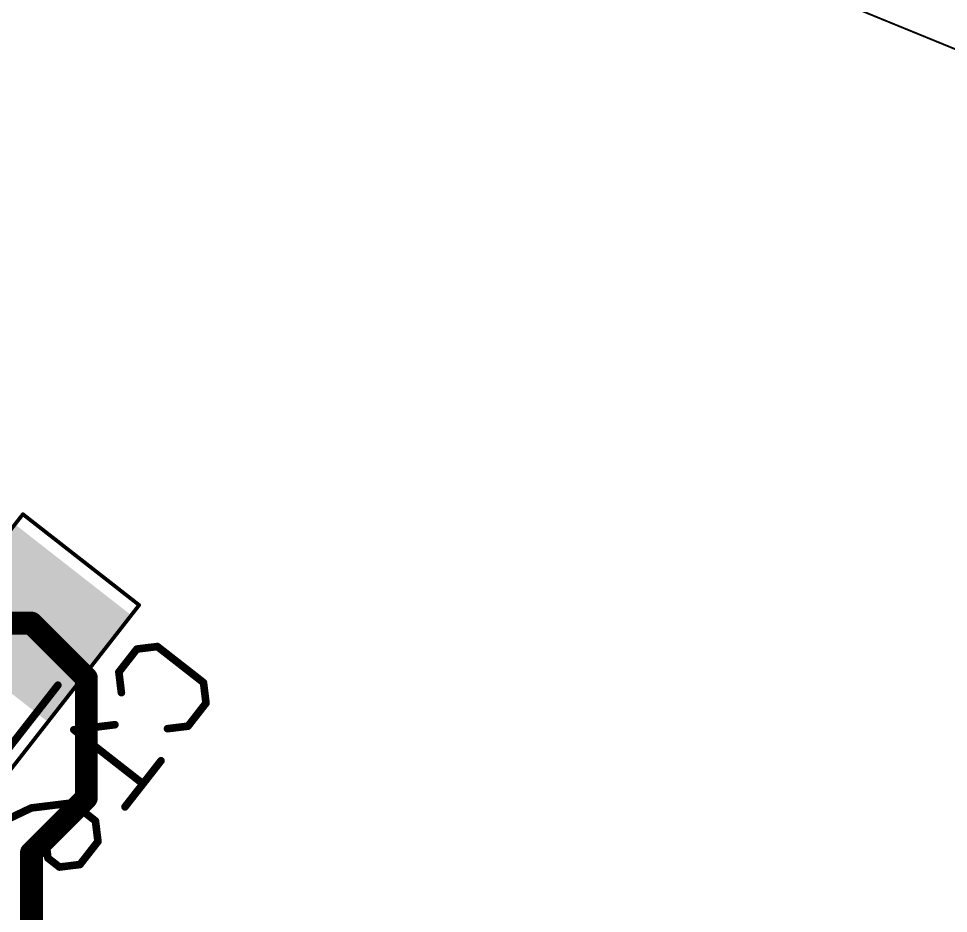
# Model space of a CAD drawing. Extents: x 4 to 288, y -28 to 191.
# Drawn here: x 70.85 to 83.24, y 154.67 to 166.59 of the extents above; entities that cross this region are included whole.
import ezdxf

# ---------------------------------------------------------------- set-up
doc = ezdxf.new("R2010")
doc.units = 0
doc.header["$MEASUREMENT"] = 0
doc.layers.get('0').update_dxf_attribs({"linetype": 'CONTINUOUS'})
for name, color, linetype in [('16', 175, 'CONTINUOUS'), ('20', 7, 'CONTINUOUS'), ('26', 3, 'CONTINUOUS'), ('30', 253, 'CONTINUOUS'), ('32', 253, 'CONTINUOUS'), ('40', 175, 'CONTINUOUS'), ('52', 253, 'CONTINUOUS')]:
    doc.layers.add(name, color=color, linetype=linetype)

# ---------------------------------------------------------------- blocks, each defined once
blk = doc.blocks.new('RECT')
blk.add_solid([(-0.5, -0.5), (0.5, -0.5), (-0.5, 0.5), (0.5, 0.5)])

msp = doc.modelspace()

# ---------------------------------------------------------------- linework, layer by layer
at = {"layer": '16', "const_width": 0.3048}
for points in [[(67.2545, 158.5053), (71.0231, 158.5375)], [(71.755, 157.8056), (71.0231, 158.5375)], [(71.755, 156.21), (71.755, 157.8056)], [(71.0231, 155.4781), (71.755, 156.21)], [(71.0231, 142.7781), (71.0231, 155.4781)]]:
    msp.add_lwpolyline(points, dxfattribs=at)
at = {"layer": '16', "const_width": 0.1524}
for points in [[(71.077, 158.5914, 1), (70.9692, 158.4836)], [(71.0237, 158.4613, 1), (71.0224, 158.6137)], [(71.8312, 157.8056, 1), (71.6788, 157.8056)], [(71.7011, 157.7517, 1), (71.8089, 157.8595)], [(71.6788, 156.21, 1), (71.8312, 156.21)], [(71.8089, 156.1561, 1), (71.7011, 156.2639)], [(71.0993, 155.4781, 1), (70.9469, 155.4781)], [(70.9692, 155.532, 1), (71.077, 155.4242)]]:
    msp.add_lwpolyline(points, format="xyb", dxfattribs=at)
at = {"layer": '20', "const_width": 0.0254}
for points in [[(71.1264, 186.0347, 2.9429), (202.1142, 186.0347)], [(77.0192, 168.7627, 0.2217), (196.2214, 168.7627)]]:
    msp.add_lwpolyline(points, format="xyb", dxfattribs=at)
at = {"layer": '26', "const_width": 0.1016}
for points in [[(72.1879, 157.8847), (72.4279, 158.1918)], [(72.4279, 158.1918), (72.7015, 158.2254)], [(72.7015, 158.2254), (73.3158, 157.7455)], [(72.2215, 157.6111), (72.1879, 157.8847)], [(73.3158, 157.7455), (73.3494, 157.4719)], [(73.3494, 157.4719), (73.1094, 157.1647)], [(72.1351, 157.1839), (71.5879, 157.1167)], [(71.5879, 157.1167), (72.5094, 156.3968)], [(73.1094, 157.1647), (72.8358, 157.1311)], [(72.7494, 156.704), (72.2695, 156.0896)], [(70.628, 155.8881), (71.0216, 156.0753)], [(71.0216, 156.0753), (71.5687, 156.1424)], [(71.2087, 155.6817), (71.5687, 156.1424)], [(71.5687, 156.1424), (71.8759, 155.9025)], [(71.8759, 155.9025), (71.9095, 155.6289)], [(71.2423, 155.4081), (71.2087, 155.6817)], [(71.9095, 155.6289), (71.6695, 155.3217)], [(71.3959, 155.2881), (71.2423, 155.4081)], [(71.6695, 155.3217), (71.3959, 155.2881)]]:
    msp.add_lwpolyline(points, dxfattribs=at)
at = {"layer": '26', "const_width": 0.0508}
for points in [[(72.4248, 158.217, 1), (72.431, 158.1666)], [(72.4479, 158.1762, 1), (72.4079, 158.2075)], [(72.7171, 158.2454, 1), (72.6858, 158.2054)], [(72.7045, 158.2002, 1), (72.6984, 158.2506)], [(72.2131, 157.8878, 1), (72.1627, 157.8816)], [(72.1679, 157.9003, 1), (72.2079, 157.869)], [(73.341, 157.7485, 1), (73.2906, 157.7424)], [(73.3001, 157.7254, 1), (73.3314, 157.7655)], [(72.1963, 157.608, 1), (72.2467, 157.6142)], [(73.3242, 157.4688, 1), (73.3746, 157.475)], [(73.3694, 157.4562, 1), (73.3294, 157.4875)], [(71.6036, 157.1368, 1), (71.5723, 157.0967)], [(71.5848, 157.142, 1), (71.591, 157.0915)], [(72.1382, 157.1587, 1), (72.132, 157.2091)], [(72.8327, 157.1563, 1), (72.8389, 157.1059)], [(73.0894, 157.1804, 1), (73.1294, 157.1491)], [(73.1125, 157.1395, 1), (73.1063, 157.1899)], [(72.7694, 156.6883, 1), (72.7294, 156.7196)], [(72.4938, 156.3768, 1), (72.5251, 156.4168)], [(71.0185, 156.1005, 1), (71.0247, 156.05)], [(71.0325, 156.0523, 1), (71.0107, 156.0982)], [(71.5844, 156.1625, 1), (71.5531, 156.1224)], [(71.5887, 156.1268, 1), (71.5487, 156.1581)], [(71.5718, 156.1172, 1), (71.5656, 156.1676)], [(72.2494, 156.1053, 1), (72.2895, 156.074)], [(71.9011, 155.9055, 1), (71.8507, 155.8994)], [(71.8602, 155.8824, 1), (71.8915, 155.9225)], [(71.234, 155.6848, 1), (71.1835, 155.6786)], [(71.1887, 155.6973, 1), (71.2288, 155.666)], [(71.8843, 155.6258, 1), (71.9347, 155.632)], [(71.9295, 155.6132, 1), (71.8895, 155.6445)], [(71.258, 155.4281, 1), (71.2267, 155.3881)], [(71.2171, 155.405, 1), (71.2675, 155.4112)], [(71.3928, 155.3133, 1), (71.399, 155.2629)], [(71.3803, 155.2681, 1), (71.4116, 155.3081)], [(71.6495, 155.3374, 1), (71.6895, 155.3061)], [(71.6726, 155.2965, 1), (71.6664, 155.3469)]]:
    msp.add_lwpolyline(points, format="xyb", dxfattribs=at)
at = {"layer": '40', "const_width": 0.0508}
for points in [[(70.9091, 159.9882), (67.864, 156.0907)], [(72.4583, 158.7778), (70.9091, 159.9882)], [(69.4132, 154.8803), (72.4583, 158.7778)]]:
    msp.add_lwpolyline(points, dxfattribs=at)
at = {"layer": '40', "const_width": 0.0254}
for points in [[(70.9169, 159.9982, 1), (70.9012, 159.9782)], [(70.9191, 159.9804, 1), (70.8991, 159.996)], [(72.4683, 158.77, 1), (72.4483, 158.7857)], [(72.4505, 158.7678, 1), (72.4661, 158.7878)]]:
    msp.add_lwpolyline(points, format="xyb", dxfattribs=at)
at = {"layer": '52', "const_width": 0.1016}
msp.add_lwpolyline([(70.1872, 156.1893), (71.3754, 157.7102)], dxfattribs=at)
at = {"layer": '52', "const_width": 0.0508}
msp.add_lwpolyline([(71.3954, 157.6945, 1), (71.3554, 157.7258)], format="xyb", dxfattribs=at)

# ---------------------------------------------------------------- block references
at = {"layer": '16', "xscale": 1.6, "yscale": 1.8, "rotation": 51.99999999999999}
msp.add_blockref('RECT', (71.0231, 158.5375), dxfattribs=at)
at = {"layer": '30', "xscale": 1.8032, "yscale": 2.0032, "rotation": 51.99999999999999}
msp.add_blockref('RECT', (71.0231, 158.5375), dxfattribs=at)
at = {"layer": '32', "xscale": 1.6, "yscale": 1.8, "rotation": 51.99999999999999}
msp.add_blockref('RECT', (71.0231, 158.5375), dxfattribs=at)
at = {"layer": '52', "xscale": 0.7501, "yscale": 1.7, "rotation": 51.99999999999999}
msp.add_blockref('RECT', (70.9787, 158.4792), dxfattribs=at)

doc.saveas('drawing.dxf')
